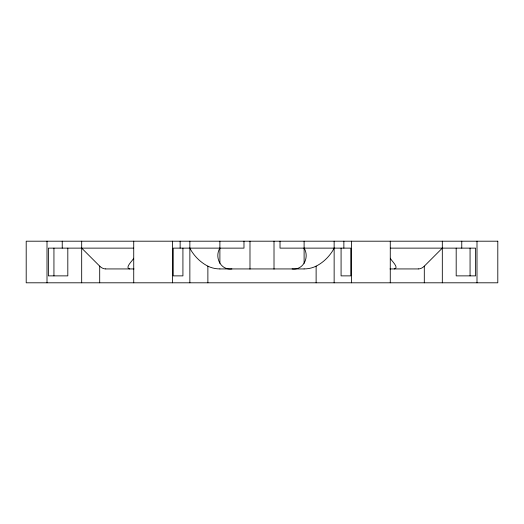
<?xml version="1.0" encoding="UTF-8"?>
<svg xmlns="http://www.w3.org/2000/svg" width="524" height="524" viewBox="0 0 524 524"><rect width="100%" height="100%" fill="white"/><g stroke="black" fill="none" stroke-linecap="round" stroke-linejoin="round"><path stroke-width="0.79" d="M219.89 248.127C214.296 257.291 220.637 270.456 231.903 268.936M334.142 248.127L333.506 249.332A41.252 25.263 -26.6 0 1 331.175 253.027C327.264 258.483 322.129 263.113 316.123 266.146A26.881 26.881 0 0 1 304.11 268.91M133.62 258.227C133.365 260.055 124.109 267.947 129.729 268.936M418.296 268.91A26.881 13.441 -90 0 0 424.302 266.166L442.315 248.127M394.271 268.936C399.891 267.947 390.635 260.055 390.38 258.227M292.097 268.936C303.363 270.456 309.704 257.291 304.11 248.127M133.627 248.127L48.391 248.127L48.391 275.873L67.812 275.873L67.812 248.127M390.373 248.127L475.609 248.127L475.609 275.873L456.188 275.873L456.188 248.127M105.704 268.936L134 268.936M219.89 268.936L304.11 268.936M390 268.936L418.296 268.936M219.89 268.91A26.881 26.881 0 0 1 207.871 266.166C201.884 263.094 196.729 258.496 192.825 253.027A41.252 25.263 26.6 0 1 190.494 249.332L189.858 248.127M81.685 248.127L99.698 266.146A26.881 13.441 90 0 0 105.704 268.91M476.997 241.197L476.997 282.803M470.061 248.127L470.061 275.873M461.762 241.197L461.762 248.127M442.315 241.197L442.315 282.803M424.302 266.146L424.302 282.803M390.269 241.197L390.269 282.803M351.48 241.197L351.48 282.803M343.862 241.197L343.862 248.127M341.078 248.127L341.078 275.873L350.785 275.873L350.785 248.127L280.019 248.127L280.019 241.197M334.142 241.197L334.142 282.803M316.123 266.146L316.123 282.803M304.11 241.197L304.11 263.303M274.013 241.197L274.013 269.153M249.987 241.197L249.987 269.153M243.981 241.197L243.981 248.127L173.215 248.127L173.215 275.873L182.922 275.873L182.922 248.127M219.89 241.197L219.89 263.303M207.877 266.146L207.877 282.803M189.858 241.197L189.858 282.803M180.138 241.197L180.138 248.127M172.52 241.197L172.52 282.803M133.731 241.197L133.731 282.803M99.698 266.146L99.698 282.803M81.685 241.197L81.685 282.803M62.238 241.197L62.238 248.127M53.939 248.127L53.939 275.873M47.003 241.197L47.003 282.803M497.8 241.197L26.2 241.197L26.2 282.803L497.8 282.803L497.8 241.197"/></g></svg>
